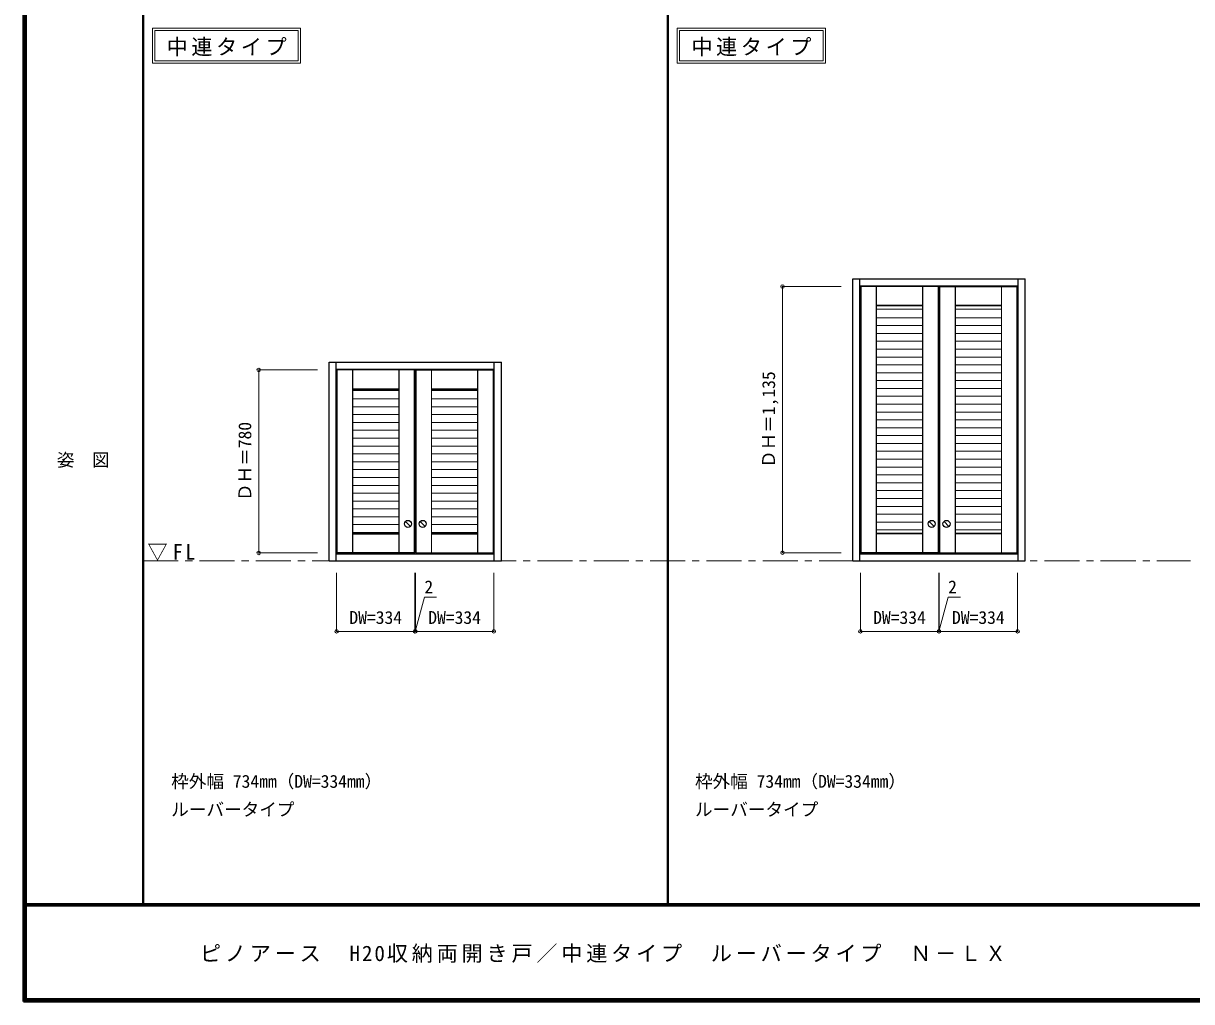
# Model space of a CAD drawing. Units: millimetres, scale not verified. Extents: x -6000 to 5700, y -4205 to 4260.
# Drawn here: x -6000 to -1022, y -4205 to -36 of the extents above; entities that cross this region are included whole.
import ezdxf
from ezdxf.enums import TextEntityAlignment as Align

# ---------------------------------------------------------------- set-up
doc = ezdxf.new("R2010")
doc.units = ezdxf.units.MM
doc.header["$LTSCALE"] = 30
doc.header["$PDMODE"] = 32
doc.header["$PDSIZE"] = 15
doc.linetypes.add('CHAIN1', pattern=[8, 5, -1, 1, -1])
doc.linetypes.add('CHAIN2', pattern=[12, 9, -1, 1, -1])
for name, color, linetype, lineweight in [('0-1_通り芯', 7, 'CHAIN1', 18), ('0-2_扉', 3, 'Continuous', 25), ('0-3_仕上げ', 7, 'Continuous', 18), ('0-4_枠', 3, 'Continuous', 25), ('0-7_取手', 3, 'Continuous', 25), ('0-A_文字', 7, 'Continuous', 18), ('0-B_寸法', 7, 'Continuous', 9), ('F-1_枠', 6, 'Continuous', 40)]:
    doc.layers.add(name, color=color, linetype=linetype, lineweight=lineweight)
doc.layers.add('F-A_文字', color=7, linetype='Continuous')
doc.styles.add('ＭＳ ゴシック', font='')
doc.styles.get('ＭＳ ゴシック').set_extended_font_data('MS Gothic')

msp = doc.modelspace()

# ---------------------------------------------------------------- linework, layer by layer
at = {"layer": '0-1_通り芯'}
msp.add_line((-5490, -2326.75), (-1026.8, -2326.75), dxfattribs=at)
at = {"layer": '0-2_扉'}
for p, q in [((-2433.8, -1156.75), (-2433.8, -2291.75)), ((-2099.8, -1156.75), (-2433.8, -1156.75)), ((-2099.8, -1156.75), (-2099.8, -2291.75)), ((-2099.8, -2291.75), (-2099.8, -1156.75)), ((-2097.8, -1156.75), (-2097.8, -2291.75)), ((-2097.8, -1156.75), (-1763.8, -1156.75)), ((-1763.8, -2291.75), (-1763.8, -1156.75)), ((-1763.8, -2291.75), (-1763.8, -1156.75)), ((-4665.4, -1512.75), (-4665.4, -2292.75)), ((-4331.4, -1512.75), (-4665.4, -1512.75)), ((-4331.4, -1512.75), (-4331.4, -2292.75)), ((-4331.4, -2292.75), (-4331.4, -1512.75)), ((-4329.4, -1512.75), (-4329.4, -2292.75)), ((-4329.4, -1512.75), (-3995.4, -1512.75)), ((-3995.4, -2292.75), (-3995.4, -1512.75)), ((-3995.4, -2292.75), (-3995.4, -1512.75)), ((-4331.4, -2292.75), (-4665.4, -2292.75)), ((-4329.4, -2292.75), (-3995.4, -2292.75)), ((-2099.8, -2291.75), (-2433.8, -2291.75)), ((-2097.8, -2291.75), (-1763.8, -2291.75))]:
    msp.add_line(p, q, dxfattribs=at)
at = {"layer": '0-3_仕上げ'}
for p, q in [((-2430.8, -1156.75), (-2430.8, -2291.75)), ((-2365.8, -1156.75), (-2365.8, -2291.75)), ((-2364.8, -2291.75), (-2364.8, -1156.75)), ((-2168.8, -2291.75), (-2168.8, -1156.75)), ((-2167.8, -1156.75), (-2167.8, -2291.75)), ((-2102.8, -1156.75), (-2102.8, -2291.75)), ((-2094.8, -1156.75), (-2094.8, -2291.75)), ((-2029.8, -1156.75), (-2029.8, -2291.75)), ((-2028.8, -2291.75), (-2028.8, -1156.75)), ((-1832.8, -2291.75), (-1832.8, -1156.75)), ((-1831.8, -1156.75), (-1831.8, -2291.75)), ((-1766.8, -1156.75), (-1766.8, -2291.75)), ((-2168.8, -1236.75), (-2364.8, -1236.75)), ((-2364.8, -1239.75), (-2168.8, -1239.75)), ((-2028.8, -1236.75), (-1832.8, -1236.75)), ((-1832.8, -1239.75), (-2028.8, -1239.75)), ((-2168.8, -1253.97), (-2364.8, -1253.97)), ((-2168.8, -1290.04), (-2364.8, -1290.04)), ((-2028.8, -1253.97), (-1832.8, -1253.97)), ((-2028.8, -1290.04), (-1832.8, -1290.04)), ((-2168.8, -1323.54), (-2364.8, -1323.54)), ((-2028.8, -1323.54), (-1832.8, -1323.54)), ((-2168.8, -1357.04), (-2364.8, -1357.04)), ((-2168.8, -1390.54), (-2364.8, -1390.54)), ((-2028.8, -1357.04), (-1832.8, -1357.04)), ((-2028.8, -1390.54), (-1832.8, -1390.54)), ((-2168.8, -1424.04), (-2364.8, -1424.04)), ((-2028.8, -1424.04), (-1832.8, -1424.04)), ((-2168.8, -1457.54), (-2364.8, -1457.54)), ((-2168.8, -1491.04), (-2364.8, -1491.04)), ((-2028.8, -1457.54), (-1832.8, -1457.54)), ((-2028.8, -1491.04), (-1832.8, -1491.04)), ((-4662.4, -1512.75), (-4662.4, -2292.75)), ((-4597.4, -1512.75), (-4597.4, -2292.75)), ((-4596.4, -2292.75), (-4596.4, -1512.75)), ((-4400.4, -2292.75), (-4400.4, -1512.75)), ((-4399.4, -1512.75), (-4399.4, -2292.75)), ((-4334.4, -1512.75), (-4334.4, -2292.75)), ((-4326.4, -1512.75), (-4326.4, -2292.75)), ((-4261.4, -1512.75), (-4261.4, -2292.75)), ((-4260.4, -2292.75), (-4260.4, -1512.75)), ((-4064.4, -2292.75), (-4064.4, -1512.75)), ((-4063.4, -1512.75), (-4063.4, -2292.75)), ((-3998.4, -1512.75), (-3998.4, -2292.75)), ((-2168.8, -1524.54), (-2364.8, -1524.54)), ((-2028.8, -1524.54), (-1832.8, -1524.54)), ((-4400.4, -1592.75), (-4596.4, -1592.75)), ((-4260.4, -1592.75), (-4064.4, -1592.75)), ((-2168.8, -1558.04), (-2364.8, -1558.04)), ((-2168.8, -1591.54), (-2364.8, -1591.54)), ((-2028.8, -1558.04), (-1832.8, -1558.04)), ((-2028.8, -1591.54), (-1832.8, -1591.54)), ((-4596.4, -1595.75), (-4400.4, -1595.75)), ((-4400.4, -1599.97), (-4596.4, -1599.97)), ((-4400.4, -1636.04), (-4596.4, -1636.04)), ((-4064.4, -1595.75), (-4260.4, -1595.75)), ((-4260.4, -1599.97), (-4064.4, -1599.97)), ((-4260.4, -1636.04), (-4064.4, -1636.04)), ((-2168.8, -1625.04), (-2364.8, -1625.04)), ((-2028.8, -1625.04), (-1832.8, -1625.04)), ((-4400.4, -1669.54), (-4596.4, -1669.54)), ((-4260.4, -1669.54), (-4064.4, -1669.54)), ((-2168.8, -1658.54), (-2364.8, -1658.54)), ((-2168.8, -1692.04), (-2364.8, -1692.04)), ((-2028.8, -1658.54), (-1832.8, -1658.54)), ((-2028.8, -1692.04), (-1832.8, -1692.04)), ((-4400.4, -1703.04), (-4596.4, -1703.04)), ((-4400.4, -1736.54), (-4596.4, -1736.54)), ((-4260.4, -1703.04), (-4064.4, -1703.04)), ((-4260.4, -1736.54), (-4064.4, -1736.54)), ((-2168.8, -1725.54), (-2364.8, -1725.54)), ((-2028.8, -1725.54), (-1832.8, -1725.54)), ((-4400.4, -1770.04), (-4596.4, -1770.04)), ((-4260.4, -1770.04), (-4064.4, -1770.04)), ((-2168.8, -1759.04), (-2364.8, -1759.04)), ((-2028.8, -1759.04), (-1832.8, -1759.04)), ((-4400.4, -1803.54), (-4596.4, -1803.54)), ((-4400.4, -1837.04), (-4596.4, -1837.04)), ((-4260.4, -1803.54), (-4064.4, -1803.54)), ((-4260.4, -1837.04), (-4064.4, -1837.04)), ((-2168.8, -1792.54), (-2364.8, -1792.54)), ((-2168.8, -1826.04), (-2364.8, -1826.04)), ((-2028.8, -1792.54), (-1832.8, -1792.54)), ((-2028.8, -1826.04), (-1832.8, -1826.04)), ((-4400.4, -1870.54), (-4596.4, -1870.54)), ((-4260.4, -1870.54), (-4064.4, -1870.54)), ((-2168.8, -1859.54), (-2364.8, -1859.54)), ((-2028.8, -1859.54), (-1832.8, -1859.54)), ((-4400.4, -1904.04), (-4596.4, -1904.04)), ((-4400.4, -1937.54), (-4596.4, -1937.54)), ((-4260.4, -1904.04), (-4064.4, -1904.04)), ((-4260.4, -1937.54), (-4064.4, -1937.54)), ((-2168.8, -1893.04), (-2364.8, -1893.04)), ((-2168.8, -1926.54), (-2364.8, -1926.54)), ((-2028.8, -1893.04), (-1832.8, -1893.04)), ((-2028.8, -1926.54), (-1832.8, -1926.54)), ((-4400.4, -1971.04), (-4596.4, -1971.04)), ((-4260.4, -1971.04), (-4064.4, -1971.04)), ((-2168.8, -1960.04), (-2364.8, -1960.04)), ((-2028.8, -1960.04), (-1832.8, -1960.04)), ((-4400.4, -2004.54), (-4596.4, -2004.54)), ((-4400.4, -2038.04), (-4596.4, -2038.04)), ((-4260.4, -2004.54), (-4064.4, -2004.54)), ((-4260.4, -2038.04), (-4064.4, -2038.04)), ((-2168.8, -1993.54), (-2364.8, -1993.54)), ((-2168.8, -2027.04), (-2364.8, -2027.04)), ((-2028.8, -1993.54), (-1832.8, -1993.54)), ((-2028.8, -2027.04), (-1832.8, -2027.04)), ((-4400.4, -2071.54), (-4596.4, -2071.54)), ((-4260.4, -2071.54), (-4064.4, -2071.54)), ((-2168.8, -2060.54), (-2364.8, -2060.54)), ((-2028.8, -2060.54), (-1832.8, -2060.54)), ((-4400.4, -2105.04), (-4596.4, -2105.04)), ((-4400.4, -2138.54), (-4596.4, -2138.54)), ((-4260.4, -2105.04), (-4064.4, -2105.04)), ((-4260.4, -2138.54), (-4064.4, -2138.54)), ((-2168.8, -2094.04), (-2364.8, -2094.04)), ((-2168.8, -2127.54), (-2364.8, -2127.54)), ((-2028.8, -2094.04), (-1832.8, -2094.04)), ((-2028.8, -2127.54), (-1832.8, -2127.54)), ((-4400.4, -2172.04), (-4596.4, -2172.04)), ((-4260.4, -2172.04), (-4064.4, -2172.04)), ((-2168.8, -2161.04), (-2364.8, -2161.04)), ((-2028.8, -2161.04), (-1832.8, -2161.04)), ((-4400.4, -2205.54), (-4596.4, -2205.54)), ((-4400.4, -2209.75), (-4596.4, -2209.75)), ((-4400.4, -2212.75), (-4596.4, -2212.75)), ((-4260.4, -2205.54), (-4064.4, -2205.54)), ((-4260.4, -2209.75), (-4064.4, -2209.75)), ((-4260.4, -2212.75), (-4064.4, -2212.75)), ((-2168.8, -2194.54), (-2364.8, -2194.54)), ((-2168.8, -2208.75), (-2364.8, -2208.75)), ((-2168.8, -2211.75), (-2364.8, -2211.75)), ((-2028.8, -2194.54), (-1832.8, -2194.54)), ((-2028.8, -2208.75), (-1832.8, -2208.75)), ((-1832.8, -2211.75), (-2028.8, -2211.75))]:
    msp.add_line(p, q, dxfattribs=at)
at = {"layer": '0-4_枠'}
for p, q in [((-2465.8, -1123.75), (-1731.8, -1123.75)), ((-2465.8, -2326.75), (-2465.8, -1123.75)), ((-2435.8, -2326.75), (-2435.8, -1123.75)), ((-1761.8, -2326.75), (-1761.8, -1123.75)), ((-1731.8, -2326.75), (-1731.8, -1123.75)), ((-2435.8, -1153.75), (-1761.8, -1153.75)), ((-4697.4, -1479.75), (-3963.4, -1479.75)), ((-4697.4, -2326.75), (-4697.4, -1479.75)), ((-4667.4, -2326.75), (-4667.4, -1479.75)), ((-3993.4, -2326.75), (-3993.4, -1479.75)), ((-3963.4, -2326.75), (-3963.4, -1479.75)), ((-4667.4, -1509.75), (-3993.4, -1509.75)), ((-4697.4, -2326.75), (-3963.4, -2326.75)), ((-4667.4, -2296.75), (-3993.4, -2296.75)), ((-2465.8, -2326.75), (-1731.8, -2326.75)), ((-2435.8, -2296.75), (-1761.8, -2296.75))]:
    msp.add_line(p, q, dxfattribs=at)
at = {"layer": '0-7_取手', "linetype": 'CHAIN2'}
for p, q in [((-4372.01, -2158.14), (-4350.79, -2179.36)), ((-4309.01, -2158.14), (-4287.79, -2179.36)), ((-2140.41, -2158.14), (-2119.19, -2179.36)), ((-2077.41, -2158.14), (-2056.19, -2179.36))]:
    msp.add_line(p, q, dxfattribs=at)
at = {"layer": '0-7_取手'}
for centre in [(-4361.4, -2168.75), (-4298.4, -2168.75), (-2129.8, -2168.75), (-2066.8, -2168.75)]:
    msp.add_circle(centre, 15, dxfattribs=at)
at = {"layer": '0-A_文字'}
for p, q in [((-5450, -55.5), (-5450, -205.5)), ((-5440, -65.5), (-5440, -195.5)), ((-5440, -65.5), (-4828.97, -65.5)), ((-4828.97, -65.5), (-4828.97, -195.5)), ((-3214, -55.5), (-3214, -205.5)), ((-3204, -65.5), (-3204, -195.5)), ((-3204, -65.5), (-2592.97, -65.5)), ((-2592.97, -65.5), (-2592.97, -195.5)), ((-5440, -195.5), (-4828.97, -195.5)), ((-3204, -195.5), (-2592.97, -195.5)), ((-5450, -205.5), (-4818.97, -205.5)), ((-3214, -205.5), (-2582.97, -205.5))]:
    msp.add_line(p, q, dxfattribs=at)
for points in [[(-5450, -55.5), (-4818.97, -55.5), (-4818.97, -205.5)], [(-3214, -55.5), (-2582.97, -55.5), (-2582.97, -205.5)]]:
    msp.add_lwpolyline(points, dxfattribs=at)
at = {"layer": '0-B_寸法', "color": 4}
for p, q in [((-2765.8, -1156.75), (-2765.8, -2291.75)), ((-2765.8, -1156.75), (-2515.8, -1156.75)), ((-4997.4, -1512.75), (-4997.4, -2292.75)), ((-4997.4, -1512.75), (-4747.4, -1512.75)), ((-4997.4, -2292.75), (-4747.4, -2292.75)), ((-2765.8, -2291.75), (-2515.8, -2291.75)), ((-4665.4, -2626.75), (-4665.4, -2376.75)), ((-4331.4, -2626.75), (-4331.4, -2376.75)), ((-2433.8, -2626.75), (-2433.8, -2376.75)), ((-2099.8, -2626.75), (-2099.8, -2376.75)), ((-4665.4, -2626.75), (-4331.4, -2626.75)), ((-2433.8, -2626.75), (-2099.8, -2626.75))]:
    msp.add_line(p, q, dxfattribs=at)
for points in [[(-4331.4, -2626.75), (-4329.4, -2626.75), (-4329.4, -2376.75)], [(-4329.4, -2626.75), (-3995.4, -2626.75), (-3995.4, -2376.75)], [(-2099.8, -2626.75), (-2097.8, -2626.75), (-2097.8, -2376.75)], [(-2097.8, -2626.75), (-1763.8, -2626.75), (-1763.8, -2376.75)], [(-4330.4, -2626.75), (-4291.43, -2481.3), (-4239.49, -2481.3)], [(-2098.8, -2626.75), (-2059.83, -2481.3), (-2007.89, -2481.3)]]:
    msp.add_lwpolyline(points, dxfattribs=at)
at = {"layer": '0-B_寸法'}
for p in [(-2765.8, -1156.75), (-4997.4, -1512.75), (-4997.4, -2292.75), (-2765.8, -2291.75), (-4665.4, -2626.75), (-4331.4, -2626.75), (-4329.4, -2626.75), (-3995.4, -2626.75), (-2433.8, -2626.75), (-2099.8, -2626.75), (-2097.8, -2626.75), (-1763.8, -2626.75)]:
    msp.add_point(p, dxfattribs=at)
at = {"layer": 'F-1_枠'}
for p, q in [((-6000, 4175), (-6000, -4205)), ((-5995, 4175), (-5995, -4205)), ((-5990, 4175), (-5990, -4205)), ((-5490, 4175), (-5490, -3790)), ((-3254, 4175), (-3254, -3790)), ((5700, -3790), (-6000, -3790)), ((5700, -3795), (-6000, -3795)), ((5700, -4195), (-6000, -4195)), ((5700, -4200), (-6000, -4200)), ((5700, -4205), (-6000, -4205))]:
    msp.add_line(p, q, dxfattribs=at)

# ---------------------------------------------------------------- texts
at = {"layer": '0-A_文字', "style": 'ＭＳ ゴシック'}
for s, p in [('枠外幅 734mm（DW=334mm）', (-5370, -3310)), ('枠外幅 734mm（DW=334mm）', (-3138.4, -3310)), ('ルーバータイプ', (-5370, -3430)), ('ルーバータイプ', (-3138.4, -3430))]:
    msp.add_text(s, height=54.99, dxfattribs=at).set_placement(p, align=Align.BOTTOM_LEFT)
at = {"layer": '0-A_文字', "char_height": 65.98, "attachment_point": 7, "style": 'ＭＳ ゴシック'}
for s, insert in [('\\T1.17;中連タイプ', (-5389.48, -175.5)), ('\\T1.17;中連タイプ', (-3153.48, -175.5)), ('\\T1.26;\\W0.95;▽FL', (-5471.25, -2326.75))]:
    msp.add_mtext(s, dxfattribs=dict(at, insert=insert))
at = {"layer": '0-B_寸法', "style": 'ＭＳ ゴシック'}
for s, p in [('ＤＨ＝1,135', (-2780.8, -1930.5)), ('ＤＨ＝780', (-5012.4, -2071.5))]:
    msp.add_text(s, height=54.99, rotation=90, dxfattribs=at).set_placement(p, align=Align.BOTTOM_LEFT)
for s, p in [('2', (-4291.43, -2481.3)), ('2', (-2059.83, -2481.3)), ('DW=334', (-4610.9, -2611.75)), ('DW=334', (-4274.9, -2611.75)), ('DW=334', (-2379.3, -2611.75)), ('DW=334', (-2043.3, -2611.75))]:
    msp.add_text(s, height=54.99, dxfattribs=at).set_placement(p, align=Align.BOTTOM_LEFT)
at = {"layer": 'F-A_文字', "style": 'ＭＳ ゴシック'}
msp.add_text('姿\u3000図', height=54.99, dxfattribs=at).set_placement((-5857.5, -1940.25), align=Align.BOTTOM_LEFT)
at = {"layer": 'F-A_文字', "insert": (-5247.55, -4040), "char_height": 65.98, "attachment_point": 7, "style": 'ＭＳ ゴシック'}
msp.add_mtext('\\T1.18;ピノアース\u3000H20収納両開き戸／中連タイプ\u3000ルーバータイプ\u3000Ｎ－ＬＸ', dxfattribs=at)

doc.saveas('drawing.dxf')
